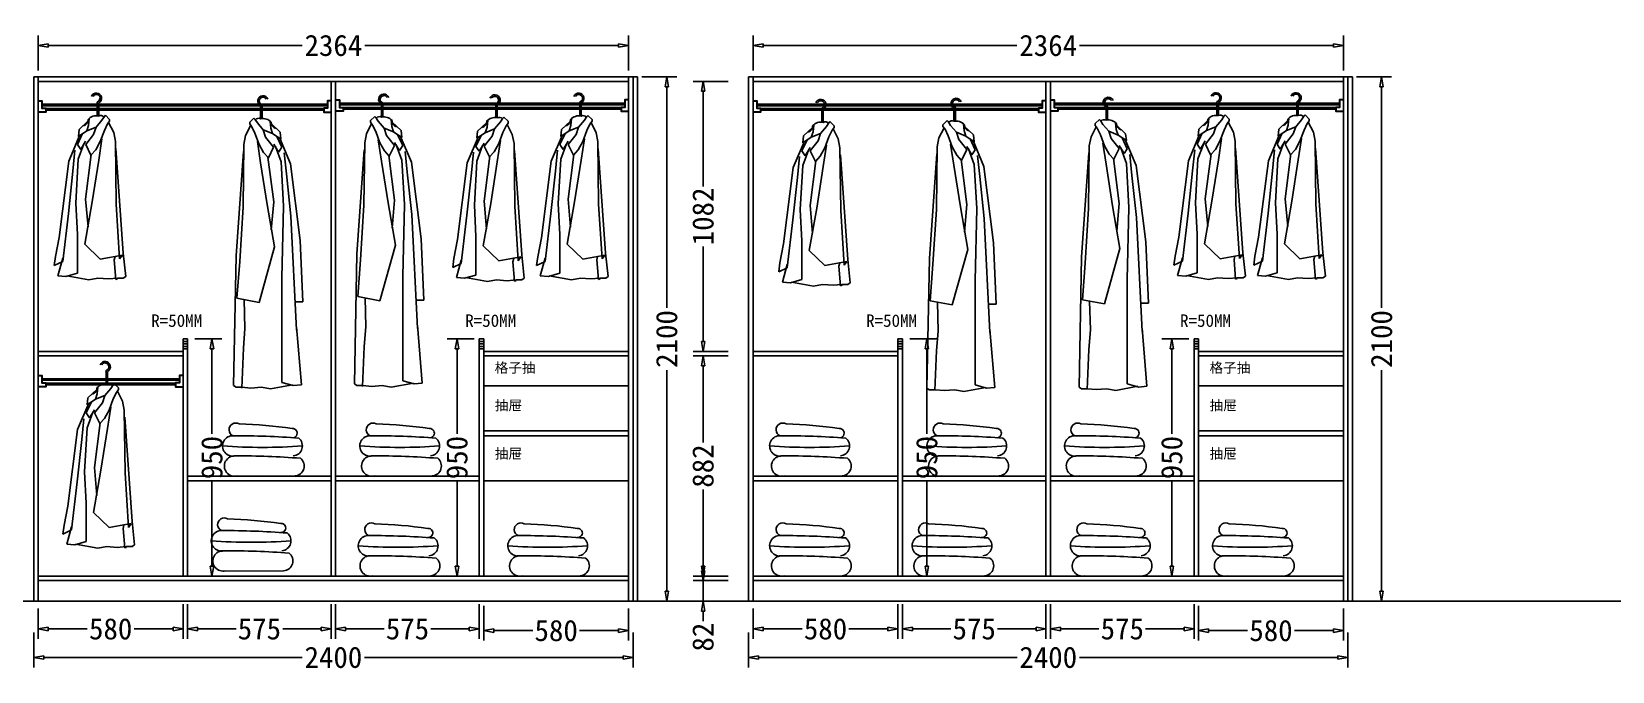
# Model space of a CAD drawing. Header units: millimetres. Extents: x 304407 to 361076, y -1262425 to -1203358.
# Drawn here: x 333743 to 340074, y -1235835 to -1233272 of the extents above; entities that cross this region are included whole.
import ezdxf

# ---------------------------------------------------------------- set-up
doc = ezdxf.new("R2010")
doc.units = ezdxf.units.MM
doc.header["$LTSCALE"] = 20
doc.layers.get('Defpoints').update_dxf_attribs({"color": 250})
for name, color, linetype in [('8', 8, 'Continuous'), ('LAYER10', 11, 'Continuous'), ('LAYER8', 11, 'Continuous'), ('图层3', 4, 'Continuous'), ('墙体', 40, 'Continuous')]:
    doc.layers.add(name, color=color, linetype=linetype)
doc.styles.get("Standard").update_dxf_attribs({"font": 'SimSun.ttf', "height": 85})
doc.styles.add('text', font='SimSun.ttf', dxfattribs={"height": 85})
doc.dimstyles.new('周文晶', dxfattribs={"dimtxt": 70, "dimasz": 40, "dimexe": 40, "dimexo": 30, "dimgap": 10, "dimtad": 0, "dimdec": 0, "dimtxsty": 'Standard', "dimblk": 'CLOSEDBLANK', "dimcen": 200, "dimclrd": 256, "dimclre": 256, "dimadec": 0, "dimazin": 0, "dimtfac": 1, "dimtdec": 0, "dimtmove": 0, "dimatfit": 3, "dimldrblk": 'CLOSEDBLANK', "dimfxl": 100, "dimfxlon": 1, "dimarcsym": 0})

# ---------------------------------------------------------------- blocks, each defined once
blk = doc.blocks.new('_ClosedBlank')
at = {"color": 0, "linetype": 'ByBlock', "lineweight": -2}
for p, q in [((-1, 0.17), (0, 0)), ((-1, 0.17), (-1, -0.17)), ((0, 0), (-1, -0.17))]:
    blk.add_line(p, q, dxfattribs=at)
blk = doc.blocks.new('*D1460')
at = {"lineweight": -2, "transparency": 16777216}
for p, q in [((333770, -1235583.3), (333770, -1235704.8)), ((334350, -1235564.8), (334350, -1235704.8)), ((333810, -1235664.8), (333965.9, -1235664.8)), ((334310, -1235664.8), (334154, -1235664.8))]:
    blk.add_line(p, q, dxfattribs=at)
at = {"layer": 'Defpoints', "color": 0, "transparency": 16777216}
for p in [(334350, -1235453.3), (333770, -1235553.3), (334350, -1235664.8)]:
    blk.add_point(p, dxfattribs=at)
at = {"lineweight": -2, "transparency": 16777216, "xscale": 40, "yscale": 40, "zscale": 40, "rotation": 180}
blk.add_blockref('_ClosedBlank', (333770, -1235664.8), dxfattribs=at)
at = {"lineweight": -2, "transparency": 16777216, "xscale": 40, "yscale": 40, "zscale": 40}
blk.add_blockref('_ClosedBlank', (334350, -1235664.8), dxfattribs=at)
at = {"color": 0, "transparency": 16777216, "insert": (334060, -1235664.8), "char_height": 85, "attachment_point": 5}
blk.add_mtext('580', dxfattribs=at)
blk = doc.blocks.new('*D1461')
at = {"lineweight": -2, "transparency": 16777216}
for p, q in [((334961, -1235564.8), (334961, -1235704.8)), ((335536, -1235564.8), (335536, -1235704.8)), ((335001, -1235664.8), (335155.1, -1235664.8)), ((335496, -1235664.8), (335341.8, -1235664.8))]:
    blk.add_line(p, q, dxfattribs=at)
at = {"layer": 'Defpoints', "color": 0, "transparency": 16777216}
for p in [(334961, -1233471.3), (335536, -1235453.3), (335536, -1235664.8)]:
    blk.add_point(p, dxfattribs=at)
at = {"lineweight": -2, "transparency": 16777216, "xscale": 40, "yscale": 40, "zscale": 40, "rotation": 180}
blk.add_blockref('_ClosedBlank', (334961, -1235664.8), dxfattribs=at)
at = {"lineweight": -2, "transparency": 16777216, "xscale": 40, "yscale": 40, "zscale": 40}
blk.add_blockref('_ClosedBlank', (335536, -1235664.8), dxfattribs=at)
at = {"color": 0, "transparency": 16777216, "insert": (335248.5, -1235664.8), "char_height": 85, "attachment_point": 5}
blk.add_mtext('575', dxfattribs=at)
blk = doc.blocks.new('*D1462')
at = {"lineweight": -2, "transparency": 16777216}
for p, q in [((333770, -1233427.9), (333770, -1233287.9)), ((336134, -1233427.9), (336134, -1233287.9)), ((333810, -1233327.9), (334826.3, -1233327.9)), ((336094, -1233327.9), (335077.7, -1233327.9))]:
    blk.add_line(p, q, dxfattribs=at)
at = {"layer": 'Defpoints', "color": 0, "transparency": 16777216}
for p in [(336134, -1233327.9), (333770, -1233471.3), (336134, -1233471.3)]:
    blk.add_point(p, dxfattribs=at)
at = {"lineweight": -2, "transparency": 16777216, "xscale": 40, "yscale": 40, "zscale": 40, "rotation": 180}
blk.add_blockref('_ClosedBlank', (333770, -1233327.9), dxfattribs=at)
at = {"lineweight": -2, "transparency": 16777216, "xscale": 40, "yscale": 40, "zscale": 40}
blk.add_blockref('_ClosedBlank', (336134, -1233327.9), dxfattribs=at)
at = {"color": 0, "transparency": 16777216, "insert": (334952, -1233327.9), "char_height": 85, "attachment_point": 5}
blk.add_mtext('2364', dxfattribs=at)
blk = doc.blocks.new('*D1463')
at = {"lineweight": -2, "transparency": 16777216}
for p, q in [((333752, -1235678.9), (333752, -1235818.9)), ((336152, -1235678.9), (336152, -1235818.9)), ((333792, -1235778.9), (334827.2, -1235778.9)), ((336112, -1235778.9), (335076.7, -1235778.9))]:
    blk.add_line(p, q, dxfattribs=at)
at = {"layer": 'Defpoints', "color": 0, "transparency": 16777216}
for p in [(333752, -1235553.3), (336152, -1235553.3), (336152, -1235778.9)]:
    blk.add_point(p, dxfattribs=at)
at = {"lineweight": -2, "transparency": 16777216, "xscale": 40, "yscale": 40, "zscale": 40, "rotation": 180}
blk.add_blockref('_ClosedBlank', (333752, -1235778.9), dxfattribs=at)
at = {"lineweight": -2, "transparency": 16777216, "xscale": 40, "yscale": 40, "zscale": 40}
blk.add_blockref('_ClosedBlank', (336152, -1235778.9), dxfattribs=at)
at = {"color": 0, "transparency": 16777216, "insert": (334952, -1235778.9), "char_height": 85, "attachment_point": 5}
blk.add_mtext('2400', dxfattribs=at)
blk = doc.blocks.new('*D1464')
at = {"lineweight": -2, "transparency": 16777216}
for p, q in [((336186.8, -1233453.3), (336326.8, -1233453.3)), ((336286.8, -1233493.3), (336286.8, -1234378.5)), ((336286.8, -1235513.3), (336286.8, -1234628)), ((336186.8, -1235553.3), (336326.8, -1235553.3))]:
    blk.add_line(p, q, dxfattribs=at)
at = {"layer": 'Defpoints', "color": 0, "transparency": 16777216}
for p in [(336152, -1233453.3), (336286.8, -1233453.3), (336152, -1235553.3)]:
    blk.add_point(p, dxfattribs=at)
at = {"lineweight": -2, "transparency": 16777216, "xscale": 40, "yscale": 40, "zscale": 40}
for p, rotation in [((336286.8, -1233453.3), 90), ((336286.8, -1235553.3), 270)]:
    blk.add_blockref('_ClosedBlank', p, dxfattribs=dict(at, rotation=rotation))
at = {"color": 0, "transparency": 16777216, "insert": (336286.8, -1234503.3), "char_height": 85, "attachment_point": 5, "rotation": 90}
blk.add_mtext('2100', dxfattribs=at)
blk = doc.blocks.new('*D1465')
at = {"lineweight": -2, "transparency": 16777216}
for p, q in [((335515, -1234503.3), (335407, -1234503.3)), ((335447, -1234543.3), (335447, -1234883.3)), ((335447, -1235413.3), (335447, -1235073.3)), ((335506, -1235453.3), (335407, -1235453.3))]:
    blk.add_line(p, q, dxfattribs=at)
at = {"layer": 'Defpoints', "color": 0, "transparency": 16777216}
for p in [(335545, -1234503.3), (335447, -1235453.3), (335536, -1235453.3)]:
    blk.add_point(p, dxfattribs=at)
at = {"lineweight": -2, "transparency": 16777216, "xscale": 40, "yscale": 40, "zscale": 40}
for p, rotation in [((335447, -1234503.3), 90), ((335447, -1235453.3), 270)]:
    blk.add_blockref('_ClosedBlank', p, dxfattribs=dict(at, rotation=rotation))
at = {"color": 0, "transparency": 16777216, "insert": (335447, -1234978.3), "char_height": 85, "attachment_point": 5, "rotation": 90}
blk.add_mtext('950', dxfattribs=at)
blk = doc.blocks.new('*D1466')
at = {"lineweight": -2, "transparency": 16777216}
for p, q in [((335554, -1235571.5), (335554, -1235711.5)), ((336134, -1235583.3), (336134, -1235711.5)), ((335594, -1235671.5), (335749.9, -1235671.5)), ((336094, -1235671.5), (335938, -1235671.5))]:
    blk.add_line(p, q, dxfattribs=at)
at = {"layer": 'Defpoints', "color": 0, "transparency": 16777216}
for p in [(335554, -1235453.3), (336134, -1235553.3), (336134, -1235671.5)]:
    blk.add_point(p, dxfattribs=at)
at = {"lineweight": -2, "transparency": 16777216, "xscale": 40, "yscale": 40, "zscale": 40, "rotation": 180}
blk.add_blockref('_ClosedBlank', (335554, -1235671.5), dxfattribs=at)
at = {"lineweight": -2, "transparency": 16777216, "xscale": 40, "yscale": 40, "zscale": 40}
blk.add_blockref('_ClosedBlank', (336134, -1235671.5), dxfattribs=at)
at = {"color": 0, "transparency": 16777216, "insert": (335844, -1235671.5), "char_height": 85, "attachment_point": 5}
blk.add_mtext('580', dxfattribs=at)
blk = doc.blocks.new('*D1467')
at = {"lineweight": -2, "transparency": 16777216}
for p, q in [((333569.7, -1235431.3), (333569.7, -1235391.3)), ((333669.7, -1235471.3), (333529.7, -1235471.3)), ((333569.7, -1235471.3), (333569.7, -1235553.3)), ((333669.7, -1235553.3), (333529.7, -1235553.3)), ((333569.7, -1235593.3), (333569.7, -1235633.3))]:
    blk.add_line(p, q, dxfattribs=at)
at = {"layer": 'Defpoints', "color": 0, "transparency": 16777216}
for p in [(333569.7, -1235471.3), (333770, -1235471.3), (333752, -1235553.3)]:
    blk.add_point(p, dxfattribs=at)
at = {"lineweight": -2, "transparency": 16777216, "xscale": 40, "yscale": 40, "zscale": 40}
for p, rotation in [((333569.7, -1235471.3), 270), ((333569.7, -1235553.3), 90)]:
    blk.add_blockref('_ClosedBlank', p, dxfattribs=dict(at, rotation=rotation))
at = {"color": 0, "transparency": 16777216, "insert": (333569.7, -1235697.4), "char_height": 85, "attachment_point": 5, "rotation": 90}
blk.add_mtext('82', dxfattribs=at)
blk = doc.blocks.new('*D1468')
at = {"lineweight": -2, "transparency": 16777216}
for p, q in [((333669.7, -1234571.3), (333529.7, -1234571.3)), ((333569.7, -1234611.3), (333569.7, -1234918)), ((333569.7, -1235413.3), (333569.7, -1235106.6)), ((333669.7, -1235453.3), (333529.7, -1235453.3))]:
    blk.add_line(p, q, dxfattribs=at)
at = {"layer": 'Defpoints', "color": 0, "transparency": 16777216}
for p in [(333569.7, -1234571.3), (333770, -1234571.3), (333770, -1235453.3)]:
    blk.add_point(p, dxfattribs=at)
at = {"lineweight": -2, "transparency": 16777216, "xscale": 40, "yscale": 40, "zscale": 40}
for p, rotation in [((333569.7, -1234571.3), 90), ((333569.7, -1235453.3), 270)]:
    blk.add_blockref('_ClosedBlank', p, dxfattribs=dict(at, rotation=rotation))
at = {"color": 0, "transparency": 16777216, "insert": (333569.7, -1235012.3), "char_height": 85, "attachment_point": 5, "rotation": 90}
blk.add_mtext('882', dxfattribs=at)
blk = doc.blocks.new('*D1469')
at = {"lineweight": -2, "transparency": 16777216}
for p, q in [((333669.7, -1233471.3), (333529.7, -1233471.3)), ((333569.7, -1233511.3), (333569.7, -1233892)), ((333569.7, -1234513.3), (333569.7, -1234132.5)), ((333669.7, -1234553.3), (333529.7, -1234553.3))]:
    blk.add_line(p, q, dxfattribs=at)
at = {"layer": 'Defpoints', "color": 0, "transparency": 16777216}
for p in [(333569.7, -1233471.3), (333770, -1233471.3), (333770, -1234553.3)]:
    blk.add_point(p, dxfattribs=at)
at = {"lineweight": -2, "transparency": 16777216, "xscale": 40, "yscale": 40, "zscale": 40}
for p, rotation in [((333569.7, -1233471.3), 90), ((333569.7, -1234553.3), 270)]:
    blk.add_blockref('_ClosedBlank', p, dxfattribs=dict(at, rotation=rotation))
at = {"color": 0, "transparency": 16777216, "insert": (333569.7, -1234012.3), "char_height": 85, "attachment_point": 5, "rotation": 90}
blk.add_mtext('1082', dxfattribs=at)
blk = doc.blocks.new('*D1470')
at = {"lineweight": -2, "transparency": 16777216}
for p, q in [((334368, -1235564.8), (334368, -1235704.8)), ((334943, -1235564.8), (334943, -1235704.8)), ((334408, -1235664.8), (334562.1, -1235664.8)), ((334903, -1235664.8), (334748.8, -1235664.8))]:
    blk.add_line(p, q, dxfattribs=at)
at = {"layer": 'Defpoints', "color": 0, "transparency": 16777216}
for p in [(334368, -1235453.3), (334943, -1235453.3), (334943, -1235664.8)]:
    blk.add_point(p, dxfattribs=at)
at = {"lineweight": -2, "transparency": 16777216, "xscale": 40, "yscale": 40, "zscale": 40, "rotation": 180}
blk.add_blockref('_ClosedBlank', (334368, -1235664.8), dxfattribs=at)
at = {"lineweight": -2, "transparency": 16777216, "xscale": 40, "yscale": 40, "zscale": 40}
blk.add_blockref('_ClosedBlank', (334943, -1235664.8), dxfattribs=at)
at = {"color": 0, "transparency": 16777216, "insert": (334655.5, -1235664.8), "char_height": 85, "attachment_point": 5}
blk.add_mtext('575', dxfattribs=at)
blk = doc.blocks.new('*D1471')
at = {"lineweight": -2, "transparency": 16777216}
for p, q in [((334397.7, -1234503.3), (334505.7, -1234503.3)), ((334465.7, -1234543.3), (334465.7, -1234883.3)), ((334465.7, -1235413.3), (334465.7, -1235073.3)), ((334406.7, -1235453.3), (334505.7, -1235453.3))]:
    blk.add_line(p, q, dxfattribs=at)
at = {"layer": 'Defpoints', "color": 0, "transparency": 16777216}
for p in [(334367.7, -1234503.3), (334376.7, -1235453.3), (334465.7, -1235453.3)]:
    blk.add_point(p, dxfattribs=at)
at = {"lineweight": -2, "transparency": 16777216, "xscale": 40, "yscale": 40, "zscale": 40}
for p, rotation in [((334465.7, -1234503.3), 90), ((334465.7, -1235453.3), 270)]:
    blk.add_blockref('_ClosedBlank', p, dxfattribs=dict(at, rotation=rotation))
at = {"color": 0, "transparency": 16777216, "insert": (334465.7, -1234978.3), "char_height": 85, "attachment_point": 5, "rotation": 90}
blk.add_mtext('950', dxfattribs=at)
blk = doc.blocks.new('*D1360')
at = {"lineweight": -2, "transparency": 16777216}
for p, q in [((336632.5, -1235583.3), (336632.5, -1235704.8)), ((337212.5, -1235564.8), (337212.5, -1235704.8)), ((336672.5, -1235664.8), (336828.5, -1235664.8)), ((337172.5, -1235664.8), (337016.6, -1235664.8))]:
    blk.add_line(p, q, dxfattribs=at)
at = {"layer": 'Defpoints', "color": 0, "transparency": 16777216}
for p in [(337212.5, -1235453.3), (336632.5, -1235553.3), (337212.5, -1235664.8)]:
    blk.add_point(p, dxfattribs=at)
at = {"lineweight": -2, "transparency": 16777216, "xscale": 40, "yscale": 40, "zscale": 40, "rotation": 180}
blk.add_blockref('_ClosedBlank', (336632.5, -1235664.8), dxfattribs=at)
at = {"lineweight": -2, "transparency": 16777216, "xscale": 40, "yscale": 40, "zscale": 40}
blk.add_blockref('_ClosedBlank', (337212.5, -1235664.8), dxfattribs=at)
at = {"color": 0, "transparency": 16777216, "insert": (336922.5, -1235664.8), "char_height": 85, "attachment_point": 5}
blk.add_mtext('580', dxfattribs=at)
blk = doc.blocks.new('*D1361')
at = {"lineweight": -2, "transparency": 16777216}
for p, q in [((337823.5, -1235564.8), (337823.5, -1235704.8)), ((338398.5, -1235564.8), (338398.5, -1235704.8)), ((337863.5, -1235664.8), (338017.7, -1235664.8)), ((338358.5, -1235664.8), (338204.4, -1235664.8))]:
    blk.add_line(p, q, dxfattribs=at)
at = {"layer": 'Defpoints', "color": 0, "transparency": 16777216}
for p in [(337823.5, -1233471.3), (338398.5, -1235453.3), (338398.5, -1235664.8)]:
    blk.add_point(p, dxfattribs=at)
at = {"lineweight": -2, "transparency": 16777216, "xscale": 40, "yscale": 40, "zscale": 40, "rotation": 180}
blk.add_blockref('_ClosedBlank', (337823.5, -1235664.8), dxfattribs=at)
at = {"lineweight": -2, "transparency": 16777216, "xscale": 40, "yscale": 40, "zscale": 40}
blk.add_blockref('_ClosedBlank', (338398.5, -1235664.8), dxfattribs=at)
at = {"color": 0, "transparency": 16777216, "insert": (338111, -1235664.8), "char_height": 85, "attachment_point": 5}
blk.add_mtext('575', dxfattribs=at)
blk = doc.blocks.new('*D1362')
at = {"lineweight": -2, "transparency": 16777216}
for p, q in [((336632.5, -1233427.9), (336632.5, -1233287.9)), ((338996.5, -1233427.9), (338996.5, -1233287.9)), ((336672.5, -1233327.9), (337688.8, -1233327.9)), ((338956.5, -1233327.9), (337940.2, -1233327.9))]:
    blk.add_line(p, q, dxfattribs=at)
at = {"layer": 'Defpoints', "color": 0, "transparency": 16777216}
for p in [(338996.5, -1233327.9), (336632.5, -1233471.3), (338996.5, -1233471.3)]:
    blk.add_point(p, dxfattribs=at)
at = {"lineweight": -2, "transparency": 16777216, "xscale": 40, "yscale": 40, "zscale": 40, "rotation": 180}
blk.add_blockref('_ClosedBlank', (336632.5, -1233327.9), dxfattribs=at)
at = {"lineweight": -2, "transparency": 16777216, "xscale": 40, "yscale": 40, "zscale": 40}
blk.add_blockref('_ClosedBlank', (338996.5, -1233327.9), dxfattribs=at)
at = {"color": 0, "transparency": 16777216, "insert": (337814.5, -1233327.9), "char_height": 85, "attachment_point": 5}
blk.add_mtext('2364', dxfattribs=at)
blk = doc.blocks.new('*D1363')
at = {"lineweight": -2, "transparency": 16777216}
for p, q in [((336614.5, -1235678.9), (336614.5, -1235818.9)), ((339014.5, -1235678.9), (339014.5, -1235818.9)), ((336654.5, -1235778.9), (337689.8, -1235778.9)), ((338974.5, -1235778.9), (337939.3, -1235778.9))]:
    blk.add_line(p, q, dxfattribs=at)
at = {"layer": 'Defpoints', "color": 0, "transparency": 16777216}
for p in [(336614.5, -1235553.3), (339014.5, -1235553.3), (339014.5, -1235778.9)]:
    blk.add_point(p, dxfattribs=at)
at = {"lineweight": -2, "transparency": 16777216, "xscale": 40, "yscale": 40, "zscale": 40, "rotation": 180}
blk.add_blockref('_ClosedBlank', (336614.5, -1235778.9), dxfattribs=at)
at = {"lineweight": -2, "transparency": 16777216, "xscale": 40, "yscale": 40, "zscale": 40}
blk.add_blockref('_ClosedBlank', (339014.5, -1235778.9), dxfattribs=at)
at = {"color": 0, "transparency": 16777216, "insert": (337814.5, -1235778.9), "char_height": 85, "attachment_point": 5}
blk.add_mtext('2400', dxfattribs=at)
blk = doc.blocks.new('*D1364')
at = {"lineweight": -2, "transparency": 16777216}
for p, q in [((339049.4, -1233453.3), (339189.4, -1233453.3)), ((339149.4, -1233493.3), (339149.4, -1234378.5)), ((339149.4, -1235513.3), (339149.4, -1234628)), ((339049.4, -1235553.3), (339189.4, -1235553.3))]:
    blk.add_line(p, q, dxfattribs=at)
at = {"layer": 'Defpoints', "color": 0, "transparency": 16777216}
for p in [(339014.5, -1233453.3), (339149.4, -1233453.3), (339014.5, -1235553.3)]:
    blk.add_point(p, dxfattribs=at)
at = {"lineweight": -2, "transparency": 16777216, "xscale": 40, "yscale": 40, "zscale": 40}
for p, rotation in [((339149.4, -1233453.3), 90), ((339149.4, -1235553.3), 270)]:
    blk.add_blockref('_ClosedBlank', p, dxfattribs=dict(at, rotation=rotation))
at = {"color": 0, "transparency": 16777216, "insert": (339149.4, -1234503.3), "char_height": 85, "attachment_point": 5, "rotation": 90}
blk.add_mtext('2100', dxfattribs=at)
blk = doc.blocks.new('*D1365')
at = {"lineweight": -2, "transparency": 16777216}
for p, q in [((338377.5, -1234503.3), (338269.5, -1234503.3)), ((338309.5, -1234543.3), (338309.5, -1234883.3)), ((338309.5, -1235413.3), (338309.5, -1235073.3)), ((338368.5, -1235453.3), (338269.5, -1235453.3))]:
    blk.add_line(p, q, dxfattribs=at)
at = {"layer": 'Defpoints', "color": 0, "transparency": 16777216}
for p in [(338407.5, -1234503.3), (338309.5, -1235453.3), (338398.5, -1235453.3)]:
    blk.add_point(p, dxfattribs=at)
at = {"lineweight": -2, "transparency": 16777216, "xscale": 40, "yscale": 40, "zscale": 40}
for p, rotation in [((338309.5, -1234503.3), 90), ((338309.5, -1235453.3), 270)]:
    blk.add_blockref('_ClosedBlank', p, dxfattribs=dict(at, rotation=rotation))
at = {"color": 0, "transparency": 16777216, "insert": (338309.5, -1234978.3), "char_height": 85, "attachment_point": 5, "rotation": 90}
blk.add_mtext('950', dxfattribs=at)
blk = doc.blocks.new('*D1366')
at = {"lineweight": -2, "transparency": 16777216}
for p, q in [((338416.5, -1235571.5), (338416.5, -1235711.5)), ((338996.5, -1235583.3), (338996.5, -1235711.5)), ((338456.5, -1235671.5), (338612.5, -1235671.5)), ((338956.5, -1235671.5), (338800.6, -1235671.5))]:
    blk.add_line(p, q, dxfattribs=at)
at = {"layer": 'Defpoints', "color": 0, "transparency": 16777216}
for p in [(338416.5, -1235453.3), (338996.5, -1235553.3), (338996.5, -1235671.5)]:
    blk.add_point(p, dxfattribs=at)
at = {"lineweight": -2, "transparency": 16777216, "xscale": 40, "yscale": 40, "zscale": 40, "rotation": 180}
blk.add_blockref('_ClosedBlank', (338416.5, -1235671.5), dxfattribs=at)
at = {"lineweight": -2, "transparency": 16777216, "xscale": 40, "yscale": 40, "zscale": 40}
blk.add_blockref('_ClosedBlank', (338996.5, -1235671.5), dxfattribs=at)
at = {"color": 0, "transparency": 16777216, "insert": (338706.5, -1235671.5), "char_height": 85, "attachment_point": 5}
blk.add_mtext('580', dxfattribs=at)
blk = doc.blocks.new('*D1367')
at = {"lineweight": -2, "transparency": 16777216}
for p, q in [((336432.3, -1235431.3), (336432.3, -1235391.3)), ((336532.3, -1235471.3), (336392.3, -1235471.3)), ((336432.3, -1235471.3), (336432.3, -1235553.3)), ((336532.3, -1235553.3), (336392.3, -1235553.3)), ((336432.3, -1235593.3), (336432.3, -1235633.3))]:
    blk.add_line(p, q, dxfattribs=at)
at = {"layer": 'Defpoints', "color": 0, "transparency": 16777216}
for p in [(336432.3, -1235471.3), (336632.5, -1235471.3), (336614.5, -1235553.3)]:
    blk.add_point(p, dxfattribs=at)
at = {"lineweight": -2, "transparency": 16777216, "xscale": 40, "yscale": 40, "zscale": 40}
for p, rotation in [((336432.3, -1235471.3), 270), ((336432.3, -1235553.3), 90)]:
    blk.add_blockref('_ClosedBlank', p, dxfattribs=dict(at, rotation=rotation))
at = {"color": 0, "transparency": 16777216, "insert": (336432.3, -1235697.4), "char_height": 85, "attachment_point": 5, "rotation": 90}
blk.add_mtext('82', dxfattribs=at)
blk = doc.blocks.new('*D1368')
at = {"lineweight": -2, "transparency": 16777216}
for p, q in [((336532.3, -1234571.3), (336392.3, -1234571.3)), ((336432.3, -1234611.3), (336432.3, -1234918)), ((336432.3, -1235413.3), (336432.3, -1235106.6)), ((336532.3, -1235453.3), (336392.3, -1235453.3))]:
    blk.add_line(p, q, dxfattribs=at)
at = {"layer": 'Defpoints', "color": 0, "transparency": 16777216}
for p in [(336432.3, -1234571.3), (336632.5, -1234571.3), (336632.5, -1235453.3)]:
    blk.add_point(p, dxfattribs=at)
at = {"lineweight": -2, "transparency": 16777216, "xscale": 40, "yscale": 40, "zscale": 40}
for p, rotation in [((336432.3, -1234571.3), 90), ((336432.3, -1235453.3), 270)]:
    blk.add_blockref('_ClosedBlank', p, dxfattribs=dict(at, rotation=rotation))
at = {"color": 0, "transparency": 16777216, "insert": (336432.3, -1235012.3), "char_height": 85, "attachment_point": 5, "rotation": 90}
blk.add_mtext('882', dxfattribs=at)
blk = doc.blocks.new('*D1369')
at = {"lineweight": -2, "transparency": 16777216}
for p, q in [((336532.3, -1233471.3), (336392.3, -1233471.3)), ((336432.3, -1233511.3), (336432.3, -1233892)), ((336432.3, -1234513.3), (336432.3, -1234132.5)), ((336532.3, -1234553.3), (336392.3, -1234553.3))]:
    blk.add_line(p, q, dxfattribs=at)
at = {"layer": 'Defpoints', "color": 0, "transparency": 16777216}
for p in [(336432.3, -1233471.3), (336632.5, -1233471.3), (336632.5, -1234553.3)]:
    blk.add_point(p, dxfattribs=at)
at = {"lineweight": -2, "transparency": 16777216, "xscale": 40, "yscale": 40, "zscale": 40}
for p, rotation in [((336432.3, -1233471.3), 90), ((336432.3, -1234553.3), 270)]:
    blk.add_blockref('_ClosedBlank', p, dxfattribs=dict(at, rotation=rotation))
at = {"color": 0, "transparency": 16777216, "insert": (336432.3, -1234012.3), "char_height": 85, "attachment_point": 5, "rotation": 90}
blk.add_mtext('1082', dxfattribs=at)
blk = doc.blocks.new('*D1370')
at = {"lineweight": -2, "transparency": 16777216}
for p, q in [((337230.5, -1235564.8), (337230.5, -1235704.8)), ((337805.5, -1235564.8), (337805.5, -1235704.8)), ((337270.5, -1235664.8), (337424.7, -1235664.8)), ((337765.5, -1235664.8), (337611.4, -1235664.8))]:
    blk.add_line(p, q, dxfattribs=at)
at = {"layer": 'Defpoints', "color": 0, "transparency": 16777216}
for p in [(337230.5, -1235453.3), (337805.5, -1235453.3), (337805.5, -1235664.8)]:
    blk.add_point(p, dxfattribs=at)
at = {"lineweight": -2, "transparency": 16777216, "xscale": 40, "yscale": 40, "zscale": 40, "rotation": 180}
blk.add_blockref('_ClosedBlank', (337230.5, -1235664.8), dxfattribs=at)
at = {"lineweight": -2, "transparency": 16777216, "xscale": 40, "yscale": 40, "zscale": 40}
blk.add_blockref('_ClosedBlank', (337805.5, -1235664.8), dxfattribs=at)
at = {"color": 0, "transparency": 16777216, "insert": (337518, -1235664.8), "char_height": 85, "attachment_point": 5}
blk.add_mtext('575', dxfattribs=at)
blk = doc.blocks.new('*D1371')
at = {"lineweight": -2, "transparency": 16777216}
for p, q in [((337260.3, -1234503.3), (337368.3, -1234503.3)), ((337328.3, -1234543.3), (337328.3, -1234883.3)), ((337328.3, -1235413.3), (337328.3, -1235073.3)), ((337269.3, -1235453.3), (337368.3, -1235453.3))]:
    blk.add_line(p, q, dxfattribs=at)
at = {"layer": 'Defpoints', "color": 0, "transparency": 16777216}
for p in [(337230.3, -1234503.3), (337239.3, -1235453.3), (337328.3, -1235453.3)]:
    blk.add_point(p, dxfattribs=at)
at = {"lineweight": -2, "transparency": 16777216, "xscale": 40, "yscale": 40, "zscale": 40}
for p, rotation in [((337328.3, -1234503.3), 90), ((337328.3, -1235453.3), 270)]:
    blk.add_blockref('_ClosedBlank', p, dxfattribs=dict(at, rotation=rotation))
at = {"color": 0, "transparency": 16777216, "insert": (337328.3, -1234978.3), "char_height": 85, "attachment_point": 5, "rotation": 90}
blk.add_mtext('950', dxfattribs=at)
blk = doc.blocks.new('A$C1C5764E0')
at = {"layer": '8'}
for p, q in [((172.3, 708.4), (172.3, 657.4)), ((178.3, 708.4), (178.3, 657.4)), ((135.3, 635.3), (99.9, 601.9)), ((137.4, 618.5), (140.1, 644.9)), ((167.9, 611.6), (191.5, 639.3)), ((191.5, 639.3), (201.2, 654.6)), ((201.2, 654.6), (205.3, 658.7)), ((205.3, 658.7), (222, 642.1)), ((222, 635.2), (213.6, 624.1)), ((222, 642.1), (222, 635.2)), ((103, 580.9), (58.4, 475.1)), ((113.7, 585.2), (93.2, 541.7)), ((99.9, 601.9), (97.1, 574.2)), ((97.1, 574.2), (130.4, 596.4)), ((126.3, 542.3), (158.2, 582.5)), ((130.4, 596.4), (137.4, 618.5)), ((130.4, 596.4), (167.9, 611.6)), ((158.2, 582.5), (167.9, 611.6)), ((201.2, 597.8), (184.5, 553.4)), ((213.6, 624.1), (201.2, 597.8)), ((217.8, 629.6), (238.6, 589.4)), ((238.6, 589.4), (245.5, 553.4)), ((75, 435), (83.4, 518.8)), ((93.2, 541.7), (106.3, 522.1)), ((96.5, 482.8), (119.4, 544.9)), ((106.3, 522.1), (125.9, 554.7)), ((147.1, 499.3), (126.3, 542.3)), ((166.5, 520.1), (147.1, 499.3)), ((184.5, 553.4), (166.5, 520.1)), ((178.3, 479.5), (191.3, 564.6)), ((245.5, 553.4), (248.3, 302.5)), ((276.4, 106.8), (247, 525.3)), ((58.4, 475.1), (19.5, 168.8)), ((86.6, 306.3), (96.5, 482.8)), ((148.8, 502.4), (125.9, 322.6)), ((152.1, 312.8), (178.3, 479.5)), ((57, 265.8), (75, 435)), ((125.9, 322.6), (135.7, 211.4)), ((34.3, 73.1), (57, 265.8)), ((93.2, 180.9), (86.6, 306.3)), ((122.6, 142.8), (152.1, 312.8)), ((248.3, 302.5), (262.2, 83.5)), ((19.5, 168.8), (4.8, 92.7)), ((93.2, 26.2), (93.2, 180.9)), ((184.8, 82.8), (122.6, 142.8)), ((4.8, 92.7), (0, 56.7)), ((0, 56.7), (34.3, 73.1)), ((34.3, 86.2), (14.7, 16.3)), ((273.1, 99.1), (184.8, 82.8)), ((244.2, 93.8), (240.9, 79.6)), ((240.9, 79.6), (247.4, 1.1)), ((262.2, 83.5), (273.1, 99.1)), ((286.7, 13.1), (276.4, 106.8)), ((14.7, 16.3), (47.4, 13.1)), ((47.4, 13.1), (93.2, 26.2)), ((50.7, 16.3), (139, 0)), ((139, 0), (175, 6.5)), ((175, 6.5), (217.5, 3.3)), ((217.5, 3.3), (253.5, 6.5)), ((247.4, 1.1), (254, 3.3)), ((253.5, 6.5), (276.9, 6.5)), ((276.9, 6.5), (286.7, 13.1))]:
    blk.add_line(p, q, dxfattribs=at)
for centre, radius, start, end in [((168.9, 727.1), 20.9, 296.63379, 159.52854), ((168.9, 727.1), 14.9, 296.63379, 150.61748), ((175.9, 709.9), 3.91, 94.6712, 201.96259), ((110.9, 641.2), 25.1, 286.26362, 2.02477), ((168.9, 613.1), 43.9, 77.69929, 138.59655), ((186.2, 639.8), 18, 42.48003, 116.33917)]:
    blk.add_arc(centre, radius, start, end, dxfattribs=at)
blk = doc.blocks.new('A$C4F477F88')
at = {"layer": 'LAYER10'}
blk.add_blockref('A$C1C5764E0', (0, 0), dxfattribs=at)
blk = doc.blocks.new('A$C5E603B19')
at = {"layer": 'LAYER8'}
blk.add_blockref('A$C4F477F88', (0, 0), dxfattribs=at)
blk = doc.blocks.new('A$C1B0A679D')
at = {"layer": '图层3'}
blk.add_blockref('A$C5E603B19', (0, 0), dxfattribs=at)
blk = doc.blocks.new('A$C52EB379C')
at = {"layer": '8'}
for p, q in [((163.3, 1134.6), (163.3, 1083.5)), ((169.3, 1134.6), (169.3, 1083.5)), ((182.5, 1065.5), (192.3, 1080.7)), ((192.3, 1080.7), (196.4, 1084.9)), ((196.4, 1084.9), (213.1, 1068.3)), ((91, 1028.1), (88.2, 1000.3)), ((88.2, 1000.3), (121.5, 1022.5)), ((126.4, 1061.5), (91, 1028.1)), ((121.5, 1022.5), (128.4, 1044.7)), ((121.5, 1022.5), (159, 1037.8)), ((128.4, 1044.7), (131.2, 1071)), ((149.3, 1008.7), (159, 1037.8)), ((159, 1037.8), (182.5, 1065.5)), ((192.3, 1023.9), (175.6, 979.5)), ((204.7, 1050.2), (192.3, 1023.9)), ((213.1, 1061.3), (204.7, 1050.2)), ((208.9, 1055.8), (229.7, 1015.6)), ((213.1, 1068.3), (213.1, 1061.3)), ((229.7, 1015.6), (236.6, 979.5)), ((94.1, 1007.1), (49.5, 901.3)), ((104.8, 1011.4), (84.3, 967.8)), ((84.3, 967.8), (97.4, 948.2)), ((87.6, 909), (110.5, 971.1)), ((97.4, 948.2), (117, 980.9)), ((117.4, 968.5), (149.3, 1008.7)), ((138.2, 925.5), (117.4, 968.5)), ((175.6, 979.5), (157.6, 946.3)), ((169.3, 905.7), (182.4, 990.7)), ((236.6, 979.5), (239.4, 728.7)), ((267.5, 533), (238.1, 951.5)), ((49.5, 901.3), (10.6, 595)), ((66.1, 861.1), (74.5, 944.9)), ((77.7, 732.4), (87.6, 909)), ((139.9, 928.6), (117, 748.8)), ((157.6, 946.3), (138.2, 925.5)), ((143.2, 738.9), (169.3, 905.7)), ((48.1, 692), (66.1, 861.1)), ((84.3, 444.7), (77.7, 732.4)), ((113.7, 568.9), (143.2, 738.9)), ((117, 748.8), (126.8, 637.6)), ((239.4, 728.7), (253.3, 509.7)), ((25.4, 235.4), (48.1, 692)), ((10.6, 595), (0, 349)), ((175.9, 346.6), (113.7, 568.9)), ((253.3, 509.7), (264.2, 362.9)), ((277.8, 13.1), (267.5, 533)), ((84.3, 26.2), (84.3, 444.7)), ((0, 349), (31, 349)), ((264.2, 362.9), (175.9, 346.6)), ((235.3, 357.6), (232, 242)), ((25.4, 248.5), (5.8, 16.3)), ((232, 242), (238.5, 163.5)), ((238.5, 163.5), (245.1, 3.3)), ((5.8, 16.3), (38.5, 13.1)), ((38.5, 13.1), (84.3, 26.2)), ((41.7, 16.3), (130.1, 0)), ((130.1, 0), (166.1, 6.5)), ((166.1, 6.5), (208.6, 3.3)), ((208.6, 3.3), (244.6, 6.5)), ((244.6, 6.5), (268, 6.5)), ((268, 6.5), (277.8, 13.1))]:
    blk.add_line(p, q, dxfattribs=at)
for centre, radius, start, end in [((160, 1153.2), 20.9, 296.63379, 159.52854), ((160, 1153.2), 14.9, 296.63379, 150.61748), ((167, 1136), 3.91, 94.6712, 201.96259), ((160, 1039.2), 43.9, 77.69929, 138.59655), ((177.3, 1066), 18, 42.48003, 116.33917), ((102, 1067.4), 25.1, 286.26362, 2.02477)]:
    blk.add_arc(centre, radius, start, end, dxfattribs=at)
blk = doc.blocks.new('A$C05785CA5')
at = {"layer": 'LAYER10'}
blk.add_blockref('A$C52EB379C', (0, 0), dxfattribs=at)
blk = doc.blocks.new('A$C100967EE')
at = {"layer": 'LAYER10'}
blk.add_blockref('A$C05785CA5', (0, 0), dxfattribs=at)
blk = doc.blocks.new('A$C65D30603')
at = {"layer": 'LAYER8'}
blk.add_blockref('A$C100967EE', (0, 0), dxfattribs=at)
blk = doc.blocks.new('A$C50CE712E')
at = {"layer": '图层3'}
blk.add_blockref('A$C65D30603', (0, 0), dxfattribs=at)
blk = doc.blocks.new('A$C11F00F61')
at = {"color": 8}
blk.add_line((48.2, 0), (290.3, 1.2), dxfattribs=at)
at = {"layer": '墙体', "color": 8}
for centre, radius, start, end in [((52.6, 186.6), 26.7, 59.80213, 244.0801), ((9.8, -1698.7), 1909.1, 81.89814, 88.31115), ((280.3, 173), 18.4, 260.15505, 94.41573), ((41, 121.6), 41, 86.08337, 284.09881), ((53.8, -3125.6), 3288.1, 85.62439, 90.17553), ((279.7, 121.7), 40, 274.94064, 51.31651), ((159.2, 2329.1), 2213.2, 265.87556, 274.15905), ((48.2, 41), 41, 86.08337, 284.09881), ((61, -3206.2), 3288.1, 85.62439, 90.17553), ((286.9, 41.1), 40, 274.94064, 51.31651)]:
    blk.add_arc(centre, radius, start, end, dxfattribs=at)

msp = doc.modelspace()

# ---------------------------------------------------------------- linework, layer by layer
for p, q in [((333752, -1235553.3), (333752, -1233453.3)), ((333752, -1233453.3), (336152, -1233453.3)), ((333770, -1235553.3), (333770, -1233453.3)), ((333770, -1233471.3), (336134, -1233471.3)), ((334943, -1235453.3), (334943, -1233471.3)), ((334961, -1235453.3), (334961, -1233471.3)), ((336134, -1233453.3), (336134, -1235553.3)), ((336152, -1233453.3), (336152, -1235553.3)), ((336170, -1233453.3), (336152, -1233453.3)), ((336170, -1235553.3), (336170, -1233453.3)), ((336614.5, -1235553.3), (336614.5, -1233453.3)), ((336614.5, -1233453.3), (339014.5, -1233453.3)), ((336632.5, -1235553.3), (336632.5, -1233453.3)), ((336632.5, -1233471.3), (338996.5, -1233471.3)), ((337805.5, -1235453.3), (337805.5, -1233471.3)), ((337823.5, -1235453.3), (337823.5, -1233471.3)), ((338996.5, -1233453.3), (338996.5, -1235553.3)), ((339014.5, -1233453.3), (339014.5, -1235553.3)), ((339032.5, -1233453.3), (339014.5, -1233453.3)), ((339032.5, -1235553.3), (339032.5, -1233453.3)), ((334350, -1234503.3), (334350, -1235453.3)), ((334350, -1234503.3), (334368, -1234503.3)), ((334368, -1234503.3), (334368, -1235453.3)), ((335536, -1234503.3), (335536, -1235453.3)), ((335554, -1234503.3), (335536, -1234503.3)), ((335554, -1234503.3), (335554, -1235453.3)), ((337212.5, -1234503.3), (337212.5, -1235453.3)), ((337212.5, -1234503.3), (337230.5, -1234503.3)), ((337230.5, -1234503.3), (337230.5, -1235453.3)), ((338398.5, -1234503.3), (338398.5, -1235453.3)), ((338416.5, -1234503.3), (338398.5, -1234503.3)), ((338416.5, -1234503.3), (338416.5, -1235453.3)), ((333770, -1234553.3), (334350, -1234553.3)), ((333770, -1234571.3), (334350, -1234571.3)), ((334350, -1234513.3), (334368, -1234513.3)), ((334350, -1234523.3), (334368, -1234523.3)), ((334350, -1234533.3), (334368, -1234533.3)), ((334350, -1234543.3), (334368, -1234543.3)), ((335554, -1234513.3), (335536, -1234513.3)), ((335554, -1234523.3), (335536, -1234523.3)), ((335554, -1234533.3), (335536, -1234533.3)), ((335554, -1234543.3), (335536, -1234543.3)), ((336134, -1234553.3), (335554, -1234553.3)), ((336134, -1234571.3), (335554, -1234571.3)), ((336632.5, -1234553.3), (337212.5, -1234553.3)), ((336632.5, -1234571.3), (337212.5, -1234571.3)), ((337212.5, -1234513.3), (337230.5, -1234513.3)), ((337212.5, -1234523.3), (337230.5, -1234523.3)), ((337212.5, -1234533.3), (337230.5, -1234533.3)), ((337212.5, -1234543.3), (337230.5, -1234543.3)), ((338416.5, -1234513.3), (338398.5, -1234513.3)), ((338416.5, -1234523.3), (338398.5, -1234523.3)), ((338416.5, -1234533.3), (338398.5, -1234533.3)), ((338416.5, -1234543.3), (338398.5, -1234543.3)), ((338996.5, -1234553.3), (338416.5, -1234553.3)), ((338996.5, -1234571.3), (338416.5, -1234571.3)), ((336134, -1234691.3), (335554, -1234691.3)), ((338996.5, -1234691.3), (338416.5, -1234691.3)), ((335554, -1234871.3), (336134, -1234871.3)), ((338416.5, -1234871.3), (338996.5, -1234871.3)), ((335554, -1234891.3), (336134, -1234891.3)), ((338416.5, -1234891.3), (338996.5, -1234891.3)), ((334368, -1235053.3), (334943, -1235053.3)), ((334368, -1235071.3), (334943, -1235071.3)), ((335536, -1235053.3), (334961, -1235053.3)), ((335536, -1235071.3), (334961, -1235071.3)), ((335554, -1235071.3), (336134, -1235071.3)), ((336632.5, -1235053.3), (337212.5, -1235053.3)), ((336632.5, -1235071.3), (337212.5, -1235071.3)), ((337230.5, -1235053.3), (337805.5, -1235053.3)), ((337230.5, -1235071.3), (337805.5, -1235071.3)), ((338398.5, -1235053.3), (337823.5, -1235053.3)), ((338398.5, -1235071.3), (337823.5, -1235071.3)), ((338416.5, -1235071.3), (338996.5, -1235071.3)), ((333770, -1235453.3), (336134, -1235453.3)), ((336632.5, -1235453.3), (338996.5, -1235453.3)), ((333770, -1235471.3), (336134, -1235471.3)), ((336632.5, -1235471.3), (338996.5, -1235471.3)), ((333752, -1235553.3), (336152, -1235553.3)), ((336152, -1235553.3), (336170, -1235553.3)), ((336614.5, -1235553.3), (339014.5, -1235553.3)), ((339014.5, -1235553.3), (339032.5, -1235553.3))]:
    msp.add_line(p, q)
at = {"color": 8}
msp.add_line((361075.9, -1235553.3), (304407.4, -1235553.3), dxfattribs=at)
msp.add_line((361075.9, -1235553.3), (304407.4, -1235553.3), dxfattribs=at)
at = {"lineweight": 30}
for points in [[(333770, -1233549.3), (333785, -1233549.3), (333785, -1233579.3), (333800, -1233579.3), (333800, -1233594.3), (333770, -1233594.3)], [(334943, -1233549.3), (334928, -1233549.3), (334928, -1233579.3), (334913, -1233579.3), (334913, -1233594.3), (334943, -1233594.3)], [(334961, -1233545.6), (334976, -1233545.6), (334976, -1233575.6), (334991, -1233575.6), (334991, -1233590.6), (334961, -1233590.6)], [(336119, -1233560.6), (334976, -1233560.6)], [(336134, -1233545.6), (336119, -1233545.6), (336119, -1233575.6), (336104, -1233575.6), (336104, -1233590.6), (336134, -1233590.6)], [(336632.5, -1233549.3), (336647.5, -1233549.3), (336647.5, -1233579.3), (336662.5, -1233579.3), (336662.5, -1233594.3), (336632.5, -1233594.3)], [(337805.5, -1233549.3), (337790.5, -1233549.3), (337790.5, -1233579.3), (337775.5, -1233579.3), (337775.5, -1233594.3), (337805.5, -1233594.3)], [(337823.5, -1233545.6), (337838.5, -1233545.6), (337838.5, -1233575.6), (337853.5, -1233575.6), (337853.5, -1233590.6), (337823.5, -1233590.6)], [(338981.5, -1233560.6), (337838.5, -1233560.6)], [(338996.5, -1233545.6), (338981.5, -1233545.6), (338981.5, -1233575.6), (338966.5, -1233575.6), (338966.5, -1233590.6), (338996.5, -1233590.6)], [(334928, -1233564.3), (333785, -1233564.3)], [(334928, -1233568.8), (333785, -1233568.8)], [(334913, -1233581.3), (333800, -1233581.3)], [(334913, -1233586.8), (333800, -1233586.8)], [(336119, -1233565.2), (334976, -1233565.2)], [(336104, -1233577.6), (334991, -1233577.6)], [(336104, -1233583.1), (334991, -1233583.1)], [(337790.5, -1233564.3), (336647.5, -1233564.3)], [(337790.5, -1233568.8), (336647.5, -1233568.8)], [(337775.5, -1233581.3), (336662.5, -1233581.3)], [(337775.5, -1233586.8), (336662.5, -1233586.8)], [(338981.5, -1233565.2), (337838.5, -1233565.2)], [(338966.5, -1233577.6), (337853.5, -1233577.6)], [(338966.5, -1233583.1), (337853.5, -1233583.1)], [(333770, -1234649.3), (333785, -1234649.3), (333785, -1234679.3), (333800, -1234679.3), (333800, -1234694.3), (333770, -1234694.3)], [(334335, -1234664.3), (333785, -1234664.3)], [(334335, -1234668.8), (333785, -1234668.8)], [(334320, -1234681.3), (333800, -1234681.3)], [(334320, -1234686.8), (333800, -1234686.8)], [(334350, -1234649.3), (334335, -1234649.3), (334335, -1234679.3), (334320, -1234679.3), (334320, -1234694.3), (334350, -1234694.3)]]:
    msp.add_lwpolyline(points, dxfattribs=at)

# ---------------------------------------------------------------- block references
for name, p in [('A$C1B0A679D', (333833.7, -1234266.1)), ('A$C1B0A679D', (335429.7, -1234273.4)), ('A$C1B0A679D', (335765.8, -1234266.3)), ('A$C1B0A679D', (336735.1, -1234291.5)), ('A$C1B0A679D', (338317.6, -1234264.7)), ('A$C1B0A679D', (338637.6, -1234264.7)), ('A$C1B0A679D', (333869.1, -1235341.3)), ('A$C11F00F61', (334508.2, -1235053.3)), ('A$C11F00F61', (335057.6, -1235053.3)), ('A$C11F00F61', (336698.8, -1235053.3)), ('A$C11F00F61', (337328.3, -1235053.3)), ('A$C11F00F61', (337879.6, -1235053.3)), ('A$C11F00F61', (334462.4, -1235433.3)), ('A$C11F00F61', (335051.4, -1235453.3)), ('A$C11F00F61', (335650.1, -1235453.3)), ('A$C11F00F61', (336698.8, -1235453.3)), ('A$C11F00F61', (337269.3, -1235453.3)), ('A$C11F00F61', (337903.1, -1235453.3)), ('A$C11F00F61', (338472.4, -1235453.3))]:
    msp.add_blockref(name, p)
at = {"xscale": -1}
for p in [(334829.9, -1234703.2), (335313.8, -1234696.6), (337606, -1234713.3), (338215.5, -1234709.1)]:
    msp.add_blockref('A$C50CE712E', p, dxfattribs=at)

# ---------------------------------------------------------------- texts
at = {"attachment_point": 1, "style": 'text'}
for s, insert, char_height, width in [('R=50MM', (334222.4, -1234404.8), 50, 419.038), ('R=50MM', (335479.8, -1234404.8), 50, 419.038), ('R=50MM', (337085, -1234404.8), 50, 419.038), ('R=50MM', (338342.3, -1234404.8), 50, 419.038), ('格子抽', (335597.6, -1234598.4), 40, 305.609), ('格子抽', (338460.1, -1234598.4), 40, 305.609), ('抽屉', (335598.3, -1234748.9), 40, 305.609), ('抽屉', (338460.8, -1234748.9), 40, 305.609), ('抽屉', (335598.3, -1234942.3), 40, 305.609), ('抽屉', (338460.8, -1234942.3), 40, 305.609)]:
    msp.add_mtext(s, dxfattribs=dict(at, insert=insert, char_height=char_height, width=width))

# ---------------------------------------------------------------- dimensions: what is measured, and where the dimension line sits
for base, p1, p2, picture, middle in [((336134, -1233327.9), (333770, -1233471.3), (336134, -1233471.3), '*D1462', (334952, -1233327.9)), ((338996.5, -1233327.9), (336632.5, -1233471.3), (338996.5, -1233471.3), '*D1362', (337814.5, -1233327.9)), ((335536, -1235664.8), (334961, -1233471.3), (335536, -1235453.3), '*D1461', (335248.5, -1235664.8)), ((338398.5, -1235664.8), (337823.5, -1233471.3), (338398.5, -1235453.3), '*D1361', (338111, -1235664.8)), ((334350, -1235664.8), (333770, -1235553.3), (334350, -1235453.3), '*D1460', (334060, -1235664.8)), ((334943, -1235664.8), (334368, -1235453.3), (334943, -1235453.3), '*D1470', (334655.5, -1235664.8)), ((336134, -1235671.5), (335554, -1235453.3), (336134, -1235553.3), '*D1466', (335844, -1235671.5)), ((337212.5, -1235664.8), (336632.5, -1235553.3), (337212.5, -1235453.3), '*D1360', (336922.5, -1235664.8)), ((337805.5, -1235664.8), (337230.5, -1235453.3), (337805.5, -1235453.3), '*D1370', (337518, -1235664.8)), ((338996.5, -1235671.5), (338416.5, -1235453.3), (338996.5, -1235553.3), '*D1366', (338706.5, -1235671.5)), ((336152, -1235778.9), (333752, -1235553.3), (336152, -1235553.3), '*D1463', (334952, -1235778.9)), ((339014.5, -1235778.9), (336614.5, -1235553.3), (339014.5, -1235553.3), '*D1363', (337814.5, -1235778.9))]:
    dim = msp.add_linear_dim(base=base, p1=p1, p2=p2, dimstyle='周文晶')
    dim.commit()
    dim.dimension.update_dxf_attribs({"geometry": picture, "text_midpoint": middle})
for base, p1, p2, angle, picture, middle in [((333569.7, -1233471.3), (333770, -1234553.3), (333770, -1233471.3), 270, '*D1469', (333569.7, -1234012.3)), ((336286.8, -1233453.3), (336152, -1235553.3), (336152, -1233453.3), 90, '*D1464', (336286.8, -1234503.3)), ((336432.3, -1233471.3), (336632.5, -1234553.3), (336632.5, -1233471.3), 270, '*D1369', (336432.3, -1234012.3)), ((339149.4, -1233453.3), (339014.5, -1235553.3), (339014.5, -1233453.3), 90, '*D1364', (339149.4, -1234503.3)), ((334465.7, -1235453.3), (334367.7, -1234503.3), (334376.7, -1235453.3), 90, '*D1471', (334465.7, -1234978.3)), ((335447, -1235453.3), (335545, -1234503.3), (335536, -1235453.3), 90, '*D1465', (335447, -1234978.3)), ((337328.3, -1235453.3), (337230.3, -1234503.3), (337239.3, -1235453.3), 90, '*D1371', (337328.3, -1234978.3)), ((338309.5, -1235453.3), (338407.5, -1234503.3), (338398.5, -1235453.3), 90, '*D1365', (338309.5, -1234978.3)), ((333569.7, -1234571.3), (333770, -1235453.3), (333770, -1234571.3), 270, '*D1468', (333569.7, -1235012.3)), ((336432.3, -1234571.3), (336632.5, -1235453.3), (336632.5, -1234571.3), 270, '*D1368', (336432.3, -1235012.3))]:
    dim = msp.add_linear_dim(base=base, p1=p1, p2=p2, angle=angle, dimstyle='周文晶')
    dim.commit()
    dim.dimension.update_dxf_attribs({"geometry": picture, "text_midpoint": middle})
for base, p1, p2, picture, middle in [((333569.7, -1235471.3), (333752, -1235553.3), (333770, -1235471.3), '*D1467', (333569.7, -1235697.4)), ((336432.3, -1235471.3), (336614.5, -1235553.3), (336632.5, -1235471.3), '*D1367', (336432.3, -1235697.4))]:
    dim = msp.add_linear_dim(base=base, p1=p1, p2=p2, angle=270, dimstyle='周文晶')
    dim.commit()
    dim.dimension.update_dxf_attribs({"geometry": picture, "text_midpoint": middle, "dimtype": 128})

doc.saveas('drawing.dxf')
